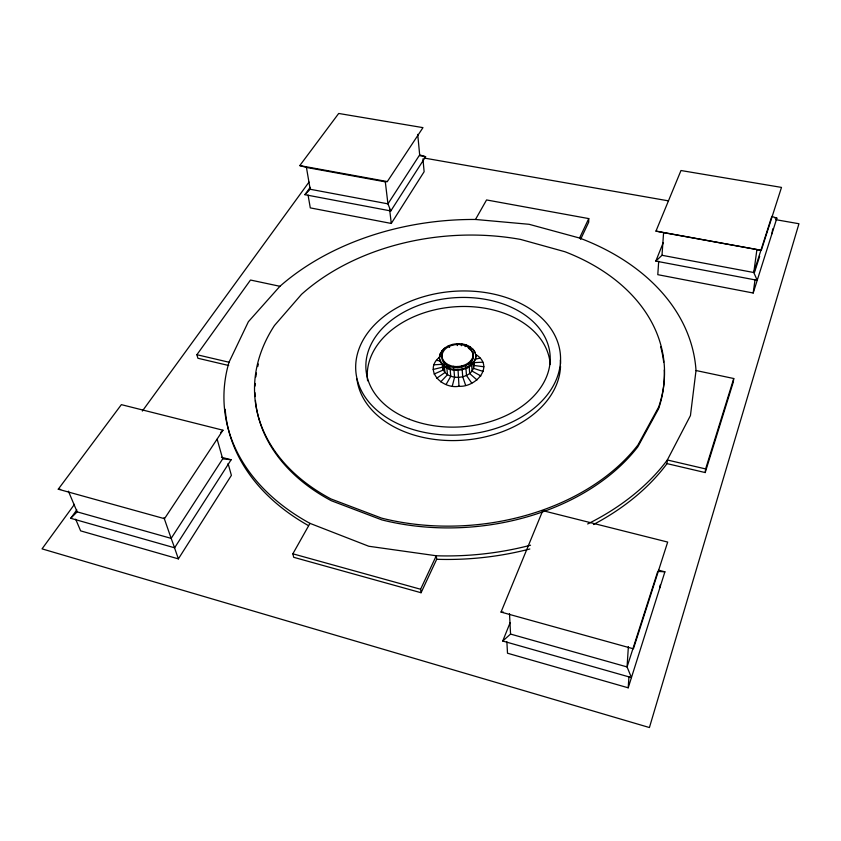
<?xml version="1.0" encoding="UTF-8"?>
<svg xmlns="http://www.w3.org/2000/svg" width="841" height="841" viewBox="0 0 841 841"><rect width="100%" height="100%" fill="white"/><g stroke="black" fill="none" stroke-linecap="round" stroke-linejoin="round"><path stroke-width="1.26" d="M530.545 545.22A236.552 167.706 -4.6 0 1 436.279 555.764L368.768 546.251L309.982 523.365A236.552 167.706 -4.6 0 1 229.015 362.24L248.379 321.714L279.916 286.297A236.552 167.706 -4.6 0 1 475.491 219.469L486.561 199.948L588.763 218.597L588.7 222.182L580.605 239.338M628.374 646.571L627.071 666.934L631.433 677.583L502.739 641.021L510.067 622.845M506.881 641.841L507.501 653.215L628.206 687.812L628.963 676.521M658.703 261.267L657.788 274.671L753.189 293.015L776.874 218.134L771.796 216.41M756.9 249.672L753.778 272.516L757.205 280.284L655.822 261.099L662.004 255.286L663.591 232.642L655.969 231.107L680.979 170.523L781.499 187.406L761.305 250.334L663.591 232.642M593.462 524.532A235.879 167.695 -4.6 0 0 667.018 463.622L667.333 459.995L690.44 415.591L696.012 370.524A236.552 167.706 -4.6 0 0 579.565 238.035L529.084 224.295L475.491 219.469M659.891 587.712L660.132 585.115M667.018 463.622L705.2 472.558L705.631 468.931L733.751 378.524L696.012 370.524M733.751 378.524L733.257 382.182L705.2 472.558M753.189 293.015L755.06 279.496M440.421 356.521C422.329 369.693 442.156 389.383 458.986 386.282C475.459 387.48 494.971 366.539 475.974 354.608M475.459 359.591L475.901 355.501C475.333 373.351 442.387 375.906 439.349 358.192C440.232 340.374 473.546 338.145 475.953 356.237M473.084 358.298C476.006 339.964 441.641 340.09 441.861 357.33C444.521 374.045 477.688 369.157 472.6 351.727M473.725 361.577C477.951 381.099 440.253 383.391 442.408 363.249M471.948 361.094L472.936 359.254L473.241 354.545M771.933 233.787L772.732 228.847M441.861 357.33L442.25 353.357M439.538 357.089L439.864 354.124M452.311 386.008L454.571 377.241L453.919 369.451M628.206 687.812L664.905 571.827L658.608 570.209M771.397 217.651L753.778 272.516L662.004 255.286M754.461 272.505L759.665 256.295M655.822 261.099L663.286 242.565M501.036 612.08L542.76 510.645L667.68 542.067L633.42 648.81L501.036 612.08L503.444 612.153M421.068 592.737L436.689 559.286L436.279 555.764L420.605 589.247L421.068 592.737L293.709 557.31L292.857 553.809L309.982 523.365M579.565 238.035L588.763 218.597M475.407 358.855C469.478 372.868 442.387 373.74 439.275 357.467M441.756 356.227C444.458 370.187 467.701 369.43 472.81 357.425M439.927 354.86L441.115 352.747M446.077 384.495L450.755 376.326L450.082 368.537M75.669 519.191L80.631 530.871L178.376 558.876L231.391 475.365L228.079 463.496M308.058 195.038L310.287 207.885L391.286 223.454L424.127 171.711L422.939 158.865M76.825 509.867L70.739 518.287L174.613 547.806L231.117 459.764L221.467 457.273M310.203 187.343L304.894 194.681L390.802 210.944L425.62 156.699L419.67 154.891L417.725 134.371M217.146 439.16L222.697 458.85L171.165 538.377L174.613 547.806M419.67 154.891L387.943 203.848L390.802 210.944M222.981 430.214L164.5 518.687L58.26 489.21L121.367 404.647L222.981 430.214L220.531 432.642M387.333 181.561L422.97 127.632L338.692 113.461L299.785 165.593L306.439 167.433L385.304 181.835L387.333 181.561L299.785 165.593M228.689 365.499L197.887 358.255L196.899 354.713L250.492 280.032L279.916 286.297M74.46 504.348L42.05 548.868L649.42 727.539L798.95 223.738L775.686 219.659M142.35 411.06L309.015 182.087M440.726 381.867L447.475 374.729L446.771 366.939M304.894 194.681L310.171 189.257L306.439 167.433M70.739 518.287L77.12 511.854L171.165 538.377L163.984 517.73M469.835 363.638L471.454 362.008L471.328 360.179M442.429 351.002L444.5 348.185M502.739 641.021L510.55 634.072L509.509 613.615M436.616 378.303L444.942 372.552L444.227 364.773M434.04 374.077L443.333 369.966L442.86 364.773M475.312 359.223L480.137 358.045M433.136 369.462L442.765 367.139M433.977 364.794L443.26 364.269M482.85 362.187L473.346 362.66L473.777 364.531M664.905 571.827L657.767 571.386L627.071 666.934L510.55 634.072M58.26 489.21L60.678 489.409M222.697 458.85L231.117 459.764M473.988 365.478L483.922 366.76M436.458 360.379L440.022 360.884M419.806 155.68L425.62 156.699M774.519 217.714L776.874 218.134M424.158 158.045L668.416 200.852M655.969 231.107L761.305 250.334M310.171 189.257L387.943 203.848L385.304 181.835M705.631 468.931L667.333 459.995A236.552 167.706 -4.6 0 1 587.649 523.975M196.899 354.713L229.015 362.24M292.857 553.809L420.605 589.247M483.27 371.449L473.567 368.358L473.115 361.851M480.905 375.959L472.095 371.112L471.549 363.312M445.814 364.92L444.111 363.47L443.943 361.641M476.984 379.943L469.688 373.541L469.12 365.74M471.78 383.139L466.482 375.485L465.903 367.696M471.57 351.128L472.674 352.831M68.405 491.176L77.12 511.854M174.318 547.197L178.376 558.876M465.63 385.304L462.729 376.81L462.119 369.01M389.593 209.199L391.286 223.454M439.938 360.757L440.011 361.493M441.641 350.96L441.714 351.696M442.334 359.054L442.503 360.884M441.809 363.775L441.882 364.5M444.773 366.298L444.847 367.033M446.497 363.806L446.655 365.635L449.967 367.233L449.809 365.404M448.631 368.169L448.695 368.894M449.441 346.345L449.536 347.449M448.232 345.977L448.295 346.713M453.656 366.319L453.814 368.148M453.11 369.231L453.173 369.966M452.574 344.484L452.637 345.22M457.777 366.476L457.861 367.58M458.03 369.609L458.986 386.282M457.914 369.42L457.967 370.156M457.262 343.801L457.315 344.537M457.22 344.474L457.304 345.577M462.687 368.726L462.739 369.451M461.877 365.877L461.961 366.981M461.972 343.98L462.024 344.715M461.267 344.631L461.352 345.725M467.102 367.181L467.154 367.916M465.073 345.504L465.147 346.608M465.672 364.563L465.809 366.392M468.9 362.608L469.026 364.447M466.387 344.999L466.44 345.735L470.266 347.533L470.214 346.797M470.855 364.91L470.907 365.646M468.363 347.06L468.448 348.163L471.013 350.276L470.939 349.173M473.21 349.267L475.197 352.968L475.144 352.232M529.819 548.984A235.879 167.695 -4.6 0 1 436.689 559.286M308.363 525.551A235.879 167.695 -4.6 0 1 225.188 409.294M664.295 369.966A205.046 145.072 -4.6 0 1 658.556 408.821L637.856 446.781A205.046 145.072 -4.6 0 1 381.888 519.906L331.354 500.742A205.046 145.072 -4.6 0 1 255.433 400.495M255.128 396.584A205.046 145.072 -4.6 0 1 254.97 392.652M255.044 386.082A205.046 145.072 -4.6 0 1 255.201 383.454M255.853 376.905A205.046 145.072 -4.6 0 1 256.442 373.005M257.735 366.571A205.046 145.072 -4.6 0 1 258.366 364.027M660.627 346.639A205.046 145.072 -4.6 0 1 663.675 362.124M367.612 380.794A91.69 64.641 -4.6 0 1 452.49 306.986A91.69 64.641 -4.6 0 1 550.214 364.531M560.527 366.298A102.192 71.863 -4.6 0 1 461.709 440.306A102.192 71.863 -4.6 0 1 356.931 379.007M560.379 360.022A102.192 71.863 -4.6 0 1 560.569 363.796M658.703 406.991L637.972 444.963A205.33 145.072 -4.6 0 1 381.604 518.13L331.007 498.965A205.33 145.072 -4.6 0 1 274.439 325.541L301.52 294.35A205.33 145.072 -4.6 0 1 520.6 239.433L564.921 251.732A205.33 145.072 -4.6 0 1 658.703 406.991M409.378 419.26A92.331 64.631 -4.6 0 0 550.172 360.631A92.331 64.631 -4.6 0 0 414.592 306.965A92.331 64.631 -4.6 0 0 409.378 419.26M404.5 426.576A102.613 71.863 -4.6 0 0 560.527 360.81A102.613 71.863 -4.6 0 0 409.304 301.761A102.613 71.863 -4.6 0 0 404.5 426.576"/></g></svg>
